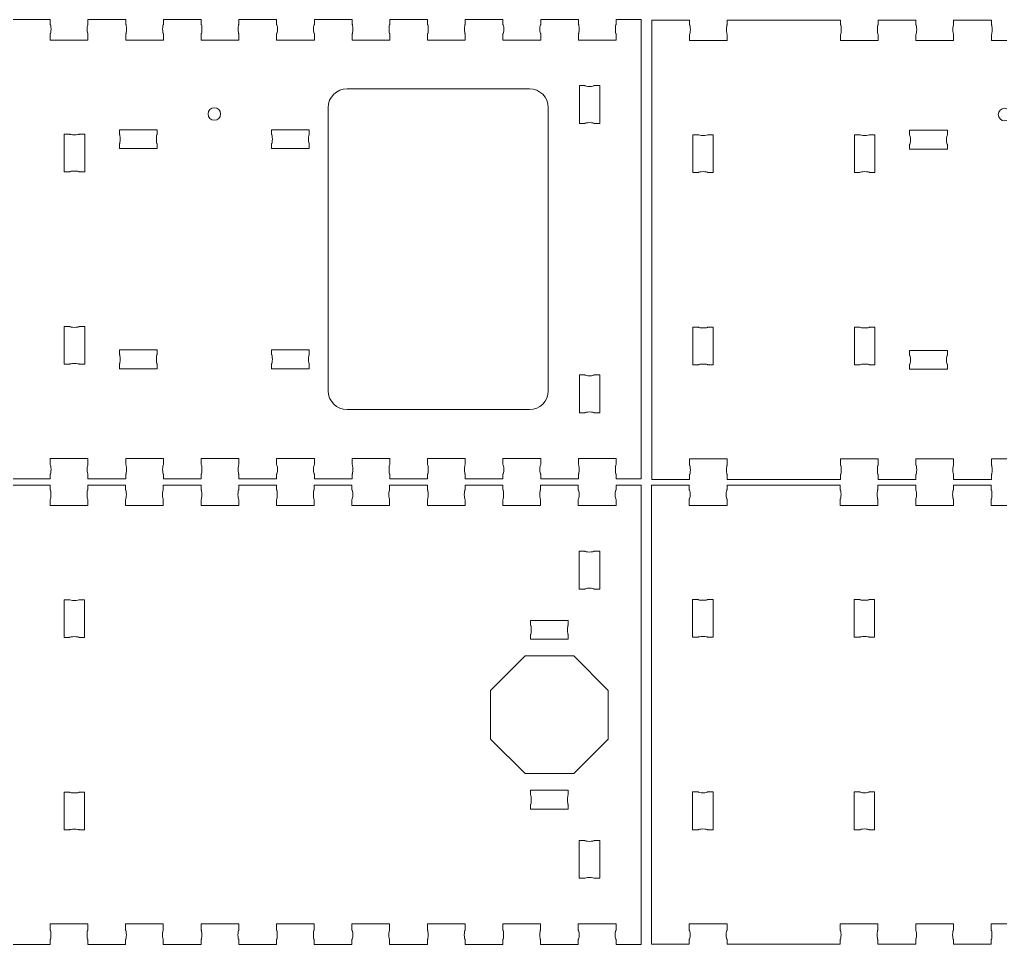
# Model space of a CAD drawing. Header units: inches. Extents: x 0.1 to 24.2, y 0.1 to 12.
# Drawn here: x 6.04 to 12.18, y 6.12 to 11.91 of the extents above; entities that cross this region are included whole.
import ezdxf

# ---------------------------------------------------------------- set-up
doc = ezdxf.new("R2010")
doc.units = ezdxf.units.IN
doc.header["$MEASUREMENT"] = 0
doc.layers.add('Hidden', color=7, linetype='Continuous', lineweight=0)
doc.layers.add('Visible', color=7, linetype='Continuous', lineweight=0)

msp = doc.modelspace()

# ---------------------------------------------------------------- linework, layer by layer
at = {"layer": 'Hidden', "color": 5, "lineweight": 0, "true_color": 0x0000ff}
for centre in [(7.2568, 11.3162), (12.2076, 11.3126)]:
    msp.add_circle(centre, 0.0394, dxfattribs=at)
at = {"layer": 'Visible', "color": 1, "lineweight": 0, "true_color": 0xff0000}
for p, q in [((5.5195, 11.9071), (6.2286, 11.9071)), ((6.2286, 11.8775), (6.2286, 11.9071)), ((6.465, 11.8775), (6.465, 11.9071)), ((6.465, 11.9071), (6.7013, 11.9071)), ((6.7013, 11.8775), (6.7013, 11.9071)), ((6.9377, 11.8775), (6.9377, 11.9071)), ((6.9377, 11.9071), (7.174, 11.9071)), ((7.174, 11.8775), (7.174, 11.9071)), ((7.4104, 11.8775), (7.4104, 11.9071)), ((7.4104, 11.9071), (7.6467, 11.9071)), ((7.6467, 11.8775), (7.6467, 11.9071)), ((7.8831, 11.8775), (7.8831, 11.9071)), ((7.8831, 11.9071), (8.1195, 11.9071)), ((8.1195, 11.8775), (8.1195, 11.9071)), ((8.3558, 11.8775), (8.3558, 11.9071)), ((8.3558, 11.9071), (8.5922, 11.9071)), ((8.5922, 11.8775), (8.5922, 11.9071)), ((8.8285, 11.8775), (8.8285, 11.9071)), ((8.8285, 11.9071), (9.0649, 11.9071)), ((9.0649, 11.8775), (9.0649, 11.9071)), ((9.3012, 11.8775), (9.3012, 11.9071)), ((9.3012, 11.9071), (9.5376, 11.9071)), ((9.5376, 11.8775), (9.5376, 11.9071)), ((9.774, 11.8775), (9.774, 11.9071)), ((9.774, 11.9071), (9.9315, 11.9071)), ((9.9315, 9.0314), (9.9315, 11.9071)), ((9.9976, 11.9035), (9.9976, 9.0278)), ((9.9976, 11.9035), (10.234, 11.9035)), ((10.234, 11.8739), (10.234, 11.9035)), ((10.4703, 11.8739), (10.4703, 11.9035)), ((10.4703, 11.9035), (11.1794, 11.9035)), ((11.1794, 11.8739), (11.1794, 11.9035)), ((11.4158, 11.8739), (11.4158, 11.9035)), ((11.4158, 11.9035), (11.6521, 11.9035)), ((11.6521, 11.8739), (11.6521, 11.9035)), ((11.8885, 11.8739), (11.8885, 11.9035)), ((11.8885, 11.9035), (12.1248, 11.9035)), ((12.1248, 11.8739), (12.1248, 11.9035)), ((6.2286, 11.7791), (6.2286, 11.8184)), ((6.465, 11.7791), (6.465, 11.8184)), ((6.7013, 11.7791), (6.7013, 11.8184)), ((6.9377, 11.7791), (6.9377, 11.8184)), ((7.174, 11.7791), (7.174, 11.8184)), ((7.4104, 11.7791), (7.4104, 11.8184)), ((7.6467, 11.7791), (7.6467, 11.8184)), ((7.8831, 11.7791), (7.8831, 11.8184)), ((8.1195, 11.7791), (8.1195, 11.8184)), ((8.3558, 11.7791), (8.3558, 11.8184)), ((8.5922, 11.7791), (8.5922, 11.8184)), ((8.8285, 11.7791), (8.8285, 11.8184)), ((9.0649, 11.7791), (9.0649, 11.8184)), ((9.3012, 11.7791), (9.3012, 11.8184)), ((9.5376, 11.7791), (9.5376, 11.8184)), ((9.774, 11.7791), (9.774, 11.8184)), ((10.234, 11.7755), (10.234, 11.8148)), ((10.4703, 11.7755), (10.4703, 11.8148)), ((11.1794, 11.7755), (11.1794, 11.8148)), ((11.4158, 11.7755), (11.4158, 11.8148)), ((11.6521, 11.7755), (11.6521, 11.8148)), ((11.8885, 11.7755), (11.8885, 11.8148)), ((12.1248, 11.7755), (12.1248, 11.8148)), ((6.465, 11.7791), (6.2286, 11.7791)), ((6.9377, 11.7791), (6.7013, 11.7791)), ((7.4104, 11.7791), (7.174, 11.7791)), ((7.8831, 11.7791), (7.6467, 11.7791)), ((8.3558, 11.7791), (8.1195, 11.7791)), ((8.8285, 11.7791), (8.5922, 11.7791)), ((9.3012, 11.7791), (9.0649, 11.7791)), ((9.774, 11.7791), (9.5376, 11.7791)), ((10.4703, 11.7755), (10.234, 11.7755)), ((11.4158, 11.7755), (11.1794, 11.7755)), ((11.8885, 11.7755), (11.6521, 11.7755)), ((12.3612, 11.7755), (12.1248, 11.7755)), ((9.5435, 11.2571), (9.5435, 11.4935)), ((9.5435, 11.4935), (9.578, 11.4935)), ((9.6371, 11.4935), (9.6715, 11.4935)), ((9.6715, 11.2571), (9.6715, 11.4935)), ((8.0879, 11.4738), (9.2303, 11.4738)), ((7.9698, 11.3556), (7.9698, 9.5829)), ((9.3485, 11.3556), (9.3485, 9.5829)), ((9.5435, 11.2571), (9.578, 11.2571)), ((9.6371, 11.2571), (9.6715, 11.2571)), ((6.3163, 11.1901), (6.3163, 10.9538)), ((6.3507, 11.1901), (6.3163, 11.1901)), ((6.4443, 11.1901), (6.4098, 11.1901)), ((6.4443, 11.1901), (6.4443, 10.9538)), ((6.6619, 11.2177), (6.8983, 11.2177)), ((6.6619, 11.2177), (6.6619, 11.1882)), ((6.8983, 11.2177), (6.8983, 11.1882)), ((7.8516, 11.2177), (7.6152, 11.2177)), ((7.6152, 11.2177), (7.6152, 11.1882)), ((7.8516, 11.2177), (7.8516, 11.1882)), ((10.2547, 11.1865), (10.2547, 10.9502)), ((10.2547, 11.1865), (10.2891, 11.1865)), ((10.3482, 11.1865), (10.3827, 11.1865)), ((10.3827, 11.1865), (10.3827, 10.9502)), ((11.2671, 11.1865), (11.2671, 10.9502)), ((11.3015, 11.1865), (11.2671, 11.1865)), ((11.3951, 11.1865), (11.3606, 11.1865)), ((11.3951, 11.1865), (11.3951, 10.9502)), ((11.6127, 11.2141), (11.8491, 11.2141)), ((11.6127, 11.2141), (11.6127, 11.1846)), ((11.8491, 11.2141), (11.8491, 11.1846)), ((6.6619, 11.1291), (6.6619, 11.0995)), ((6.8983, 11.1291), (6.8983, 11.0995)), ((7.6152, 11.1291), (7.6152, 11.0995)), ((7.8516, 11.1291), (7.8516, 11.0995)), ((11.6127, 11.1255), (11.6127, 11.0959)), ((11.8491, 11.1255), (11.8491, 11.0959)), ((6.6619, 11.0995), (6.8983, 11.0995)), ((7.8516, 11.0995), (7.6152, 11.0995)), ((11.6127, 11.0959), (11.8491, 11.0959)), ((6.3507, 10.9538), (6.3163, 10.9538)), ((6.4443, 10.9538), (6.4098, 10.9538)), ((10.2547, 10.9502), (10.2891, 10.9502)), ((10.3482, 10.9502), (10.3827, 10.9502)), ((11.3015, 10.9502), (11.2671, 10.9502)), ((11.3951, 10.9502), (11.3606, 10.9502)), ((6.3163, 9.7484), (6.3163, 9.9847)), ((6.3507, 9.9847), (6.3163, 9.9847)), ((6.4443, 9.9847), (6.4098, 9.9847)), ((6.4443, 9.7484), (6.4443, 9.9847)), ((10.2547, 9.9811), (10.2891, 9.9811)), ((10.2547, 9.7448), (10.2547, 9.9811)), ((10.3482, 9.9811), (10.3827, 9.9811)), ((10.3827, 9.7448), (10.3827, 9.9811)), ((11.2671, 9.7448), (11.2671, 9.9811)), ((11.3015, 9.9811), (11.2671, 9.9811)), ((11.3951, 9.9811), (11.3606, 9.9811)), ((11.3951, 9.7448), (11.3951, 9.9811)), ((6.6619, 9.839), (6.8983, 9.839)), ((6.6619, 9.8094), (6.6619, 9.839)), ((6.8983, 9.8094), (6.8983, 9.839)), ((7.8516, 9.839), (7.6152, 9.839)), ((7.6152, 9.8094), (7.6152, 9.839)), ((7.8516, 9.8094), (7.8516, 9.839)), ((11.6127, 9.8354), (11.8491, 9.8354)), ((11.6127, 9.8058), (11.6127, 9.8354)), ((11.8491, 9.8058), (11.8491, 9.8354)), ((6.3507, 9.7484), (6.3163, 9.7484)), ((6.4443, 9.7484), (6.4098, 9.7484)), ((6.6619, 9.7208), (6.6619, 9.7503)), ((6.6619, 9.7208), (6.8983, 9.7208)), ((6.8983, 9.7208), (6.8983, 9.7503)), ((7.6152, 9.7208), (7.6152, 9.7503)), ((7.8516, 9.7208), (7.6152, 9.7208)), ((7.8516, 9.7208), (7.8516, 9.7503)), ((10.2547, 9.7448), (10.2891, 9.7448)), ((10.3482, 9.7448), (10.3827, 9.7448)), ((11.3015, 9.7448), (11.2671, 9.7448)), ((11.3951, 9.7448), (11.3606, 9.7448)), ((11.6127, 9.7172), (11.6127, 9.7467)), ((11.6127, 9.7172), (11.8491, 9.7172)), ((11.8491, 9.7172), (11.8491, 9.7467)), ((9.5435, 9.6814), (9.5435, 9.445)), ((9.5435, 9.6814), (9.578, 9.6814)), ((9.6371, 9.6814), (9.6715, 9.6814)), ((9.6715, 9.6814), (9.6715, 9.445)), ((8.0879, 9.4647), (9.2303, 9.4647)), ((9.5435, 9.445), (9.578, 9.445)), ((9.6371, 9.445), (9.6715, 9.445)), ((6.465, 9.1594), (6.2286, 9.1594)), ((6.2286, 9.1594), (6.2286, 9.12)), ((6.465, 9.1594), (6.465, 9.12)), ((6.9377, 9.1594), (6.7013, 9.1594)), ((6.7013, 9.1594), (6.7013, 9.12)), ((6.9377, 9.1594), (6.9377, 9.12)), ((7.4104, 9.1594), (7.174, 9.1594)), ((7.174, 9.1594), (7.174, 9.12)), ((7.4104, 9.1594), (7.4104, 9.12)), ((7.8831, 9.1594), (7.6467, 9.1594)), ((7.6467, 9.1594), (7.6467, 9.12)), ((7.8831, 9.1594), (7.8831, 9.12)), ((8.3558, 9.1594), (8.1195, 9.1594)), ((8.1195, 9.1594), (8.1195, 9.12)), ((8.3558, 9.1594), (8.3558, 9.12)), ((8.8285, 9.1594), (8.5922, 9.1594)), ((8.5922, 9.1594), (8.5922, 9.12)), ((8.8285, 9.1594), (8.8285, 9.12)), ((9.3012, 9.1594), (9.0649, 9.1594)), ((9.0649, 9.1594), (9.0649, 9.12)), ((9.3012, 9.1594), (9.3012, 9.12)), ((9.774, 9.1594), (9.5376, 9.1594)), ((9.5376, 9.1594), (9.5376, 9.12)), ((9.774, 9.1594), (9.774, 9.12)), ((10.4703, 9.1558), (10.234, 9.1558)), ((10.234, 9.1558), (10.234, 9.1164)), ((10.4703, 9.1558), (10.4703, 9.1164)), ((11.4158, 9.1558), (11.1794, 9.1558)), ((11.1794, 9.1558), (11.1794, 9.1164)), ((11.4158, 9.1558), (11.4158, 9.1164)), ((11.8885, 9.1558), (11.6521, 9.1558)), ((11.6521, 9.1558), (11.6521, 9.1164)), ((11.8885, 9.1558), (11.8885, 9.1164)), ((12.3612, 9.1558), (12.1248, 9.1558)), ((12.1248, 9.1558), (12.1248, 9.1164)), ((6.2286, 9.0609), (6.2286, 9.0314)), ((6.465, 9.0609), (6.465, 9.0314)), ((6.7013, 9.0609), (6.7013, 9.0314)), ((6.9377, 9.0609), (6.9377, 9.0314)), ((7.174, 9.0609), (7.174, 9.0314)), ((7.4104, 9.0609), (7.4104, 9.0314)), ((7.6467, 9.0609), (7.6467, 9.0314)), ((7.8831, 9.0609), (7.8831, 9.0314)), ((8.1195, 9.0609), (8.1195, 9.0314)), ((8.3558, 9.0609), (8.3558, 9.0314)), ((8.5922, 9.0609), (8.5922, 9.0314)), ((8.8285, 9.0609), (8.8285, 9.0314)), ((9.0649, 9.0609), (9.0649, 9.0314)), ((9.3012, 9.0609), (9.3012, 9.0314)), ((9.5376, 9.0609), (9.5376, 9.0314)), ((9.774, 9.0609), (9.774, 9.0314)), ((10.234, 9.0573), (10.234, 9.0278)), ((10.4703, 9.0573), (10.4703, 9.0278)), ((11.1794, 9.0573), (11.1794, 9.0278)), ((11.4158, 9.0573), (11.4158, 9.0278)), ((11.6521, 9.0573), (11.6521, 9.0278)), ((11.8885, 9.0573), (11.8885, 9.0278)), ((12.1248, 9.0573), (12.1248, 9.0278)), ((5.5187, 8.9911), (6.2278, 8.9911)), ((5.5195, 9.0314), (6.2286, 9.0314)), ((6.2278, 8.9616), (6.2278, 8.9911)), ((6.4642, 8.9616), (6.4642, 8.9911)), ((6.4642, 8.9911), (6.7005, 8.9911)), ((6.465, 9.0314), (6.7013, 9.0314)), ((6.7005, 8.9616), (6.7005, 8.9911)), ((6.9369, 8.9616), (6.9369, 8.9911)), ((6.9369, 8.9911), (7.1732, 8.9911)), ((6.9377, 9.0314), (7.174, 9.0314)), ((7.1732, 8.9616), (7.1732, 8.9911)), ((7.4096, 8.9616), (7.4096, 8.9911)), ((7.4096, 8.9911), (7.646, 8.9911)), ((7.4104, 9.0314), (7.6467, 9.0314)), ((7.646, 8.9616), (7.646, 8.9911)), ((7.8823, 8.9616), (7.8823, 8.9911)), ((7.8823, 8.9911), (8.1187, 8.9911)), ((7.8831, 9.0314), (8.1195, 9.0314)), ((8.1187, 8.9616), (8.1187, 8.9911)), ((8.355, 8.9616), (8.355, 8.9911)), ((8.355, 8.9911), (8.5914, 8.9911)), ((8.3558, 9.0314), (8.5922, 9.0314)), ((8.5914, 8.9616), (8.5914, 8.9911)), ((8.8277, 8.9616), (8.8277, 8.9911)), ((8.8277, 8.9911), (9.0641, 8.9911)), ((8.8285, 9.0314), (9.0649, 9.0314)), ((9.0641, 8.9616), (9.0641, 8.9911)), ((9.3005, 8.9616), (9.3005, 8.9911)), ((9.3005, 8.9911), (9.5368, 8.9911)), ((9.3012, 9.0314), (9.5376, 9.0314)), ((9.5368, 8.9616), (9.5368, 8.9911)), ((9.7732, 8.9616), (9.7732, 8.9911)), ((9.7732, 8.9911), (9.9307, 8.9911)), ((9.774, 9.0314), (9.9315, 9.0314)), ((9.9307, 6.1154), (9.9307, 8.9911)), ((9.996, 8.9922), (9.996, 6.1165)), ((9.996, 8.9922), (10.2324, 8.9922)), ((9.9976, 9.0278), (10.234, 9.0278)), ((10.2324, 8.9627), (10.2324, 8.9922)), ((10.4687, 8.9627), (10.4687, 8.9922)), ((10.4687, 8.9922), (11.1778, 8.9922)), ((10.4703, 9.0278), (11.1794, 9.0278)), ((11.1778, 8.9627), (11.1778, 8.9922)), ((11.4142, 8.9627), (11.4142, 8.9922)), ((11.4142, 8.9922), (11.6505, 8.9922)), ((11.4158, 9.0278), (11.6521, 9.0278)), ((11.6505, 8.9627), (11.6505, 8.9922)), ((11.8869, 8.9627), (11.8869, 8.9922)), ((11.8869, 8.9922), (12.1232, 8.9922)), ((11.8885, 9.0278), (12.1248, 9.0278)), ((12.1232, 8.9627), (12.1232, 8.9922)), ((6.2278, 8.8631), (6.2278, 8.9025)), ((6.4642, 8.8631), (6.2278, 8.8631)), ((6.4642, 8.8631), (6.4642, 8.9025)), ((6.7005, 8.8631), (6.7005, 8.9025)), ((6.9369, 8.8631), (6.7005, 8.8631)), ((6.9369, 8.8631), (6.9369, 8.9025)), ((7.1732, 8.8631), (7.1732, 8.9025)), ((7.4096, 8.8631), (7.1732, 8.8631)), ((7.4096, 8.8631), (7.4096, 8.9025)), ((7.646, 8.8631), (7.646, 8.9025)), ((7.8823, 8.8631), (7.646, 8.8631)), ((7.8823, 8.8631), (7.8823, 8.9025)), ((8.1187, 8.8631), (8.1187, 8.9025)), ((8.355, 8.8631), (8.1187, 8.8631)), ((8.355, 8.8631), (8.355, 8.9025)), ((8.5914, 8.8631), (8.5914, 8.9025)), ((8.8277, 8.8631), (8.5914, 8.8631)), ((8.8277, 8.8631), (8.8277, 8.9025)), ((9.0641, 8.8631), (9.0641, 8.9025)), ((9.3005, 8.8631), (9.0641, 8.8631)), ((9.3005, 8.8631), (9.3005, 8.9025)), ((9.5368, 8.8631), (9.5368, 8.9025)), ((9.7732, 8.8631), (9.5368, 8.8631)), ((9.7732, 8.8631), (9.7732, 8.9025)), ((10.2324, 8.8642), (10.2324, 8.9036)), ((10.4687, 8.8642), (10.2324, 8.8642)), ((10.4687, 8.8642), (10.4687, 8.9036)), ((11.1778, 8.8642), (11.1778, 8.9036)), ((11.4142, 8.8642), (11.1778, 8.8642)), ((11.4142, 8.8642), (11.4142, 8.9036)), ((11.6505, 8.8642), (11.6505, 8.9036)), ((11.8869, 8.8642), (11.6505, 8.8642)), ((11.8869, 8.8642), (11.8869, 8.9036)), ((12.1232, 8.8642), (12.1232, 8.9036)), ((12.3596, 8.8642), (12.1232, 8.8642)), ((9.5427, 8.3411), (9.5427, 8.5775)), ((9.5427, 8.5775), (9.5772, 8.5775)), ((9.6363, 8.5775), (9.6708, 8.5775)), ((9.6708, 8.3411), (9.6708, 8.5775)), ((9.5427, 8.3411), (9.5772, 8.3411)), ((9.6363, 8.3411), (9.6708, 8.3411)), ((6.3155, 8.2742), (6.3155, 8.0378)), ((6.3499, 8.2742), (6.3155, 8.2742)), ((6.4435, 8.2742), (6.409, 8.2742)), ((6.4435, 8.2742), (6.4435, 8.0378)), ((10.2531, 8.2753), (10.2531, 8.0389)), ((10.2531, 8.2753), (10.2875, 8.2753)), ((10.3466, 8.2753), (10.3811, 8.2753)), ((10.3811, 8.2753), (10.3811, 8.0389)), ((11.2655, 8.2753), (11.2655, 8.0389)), ((11.2999, 8.2753), (11.2655, 8.2753)), ((11.3935, 8.2753), (11.359, 8.2753)), ((11.3935, 8.2753), (11.3935, 8.0389)), ((9.2374, 8.1442), (9.4738, 8.1442)), ((9.2374, 8.1146), (9.2374, 8.1442)), ((9.4738, 8.1146), (9.4738, 8.1442)), ((9.2374, 8.026), (9.2374, 8.0555)), ((9.4738, 8.026), (9.4738, 8.0555)), ((6.3499, 8.0378), (6.3155, 8.0378)), ((6.4435, 8.0378), (6.409, 8.0378)), ((9.2374, 8.026), (9.4738, 8.026)), ((10.2531, 8.0389), (10.2875, 8.0389)), ((10.3466, 8.0389), (10.3811, 8.0389)), ((11.2999, 8.0389), (11.2655, 8.0389)), ((11.3935, 8.0389), (11.359, 8.0389)), ((9.203, 7.9218), (8.9871, 7.7059)), ((9.5083, 7.9218), (9.203, 7.9218)), ((9.7241, 7.7059), (9.5083, 7.9218)), ((8.9871, 7.7059), (8.9871, 7.4006)), ((9.7241, 7.4006), (9.7241, 7.7059)), ((8.9871, 7.4006), (9.203, 7.1848)), ((9.5083, 7.1848), (9.7241, 7.4006)), ((9.203, 7.1848), (9.5083, 7.1848)), ((6.3155, 6.8324), (6.3155, 7.0688)), ((6.3499, 7.0688), (6.3155, 7.0688)), ((6.4435, 7.0688), (6.409, 7.0688)), ((6.4435, 6.8324), (6.4435, 7.0688)), ((9.2374, 7.0806), (9.4738, 7.0806)), ((9.2374, 7.0806), (9.2374, 7.051)), ((9.4738, 7.0806), (9.4738, 7.051)), ((10.2531, 7.0698), (10.2875, 7.0698)), ((10.2531, 6.8335), (10.2531, 7.0698)), ((10.3466, 7.0698), (10.3811, 7.0698)), ((10.3811, 6.8335), (10.3811, 7.0698)), ((11.2655, 6.8335), (11.2655, 7.0698)), ((11.2999, 7.0698), (11.2655, 7.0698)), ((11.3935, 7.0698), (11.359, 7.0698)), ((11.3935, 6.8335), (11.3935, 7.0698)), ((9.2374, 6.9919), (9.2374, 6.9624)), ((9.2374, 6.9624), (9.4738, 6.9624)), ((9.4738, 6.9919), (9.4738, 6.9624)), ((6.3499, 6.8324), (6.3155, 6.8324)), ((6.4435, 6.8324), (6.409, 6.8324)), ((10.2531, 6.8335), (10.2875, 6.8335)), ((10.3466, 6.8335), (10.3811, 6.8335)), ((11.2999, 6.8335), (11.2655, 6.8335)), ((11.3935, 6.8335), (11.359, 6.8335)), ((9.5427, 6.7654), (9.5427, 6.5291)), ((9.5427, 6.7654), (9.5772, 6.7654)), ((9.6363, 6.7654), (9.6708, 6.7654)), ((9.6708, 6.7654), (9.6708, 6.5291)), ((9.5427, 6.5291), (9.5772, 6.5291)), ((9.6363, 6.5291), (9.6708, 6.5291)), ((6.4642, 6.2435), (6.2278, 6.2435)), ((6.2278, 6.2435), (6.2278, 6.2041)), ((6.4642, 6.2435), (6.4642, 6.2041)), ((6.9369, 6.2435), (6.7005, 6.2435)), ((6.7005, 6.2435), (6.7005, 6.2041)), ((6.9369, 6.2435), (6.9369, 6.2041)), ((7.4096, 6.2435), (7.1732, 6.2435)), ((7.1732, 6.2435), (7.1732, 6.2041)), ((7.4096, 6.2435), (7.4096, 6.2041)), ((7.8823, 6.2435), (7.646, 6.2435)), ((7.646, 6.2435), (7.646, 6.2041)), ((7.8823, 6.2435), (7.8823, 6.2041)), ((8.355, 6.2435), (8.1187, 6.2435)), ((8.1187, 6.2435), (8.1187, 6.2041)), ((8.355, 6.2435), (8.355, 6.2041)), ((8.8277, 6.2435), (8.5914, 6.2435)), ((8.5914, 6.2435), (8.5914, 6.2041)), ((8.8277, 6.2435), (8.8277, 6.2041)), ((9.3005, 6.2435), (9.0641, 6.2435)), ((9.0641, 6.2435), (9.0641, 6.2041)), ((9.3005, 6.2435), (9.3005, 6.2041)), ((9.7732, 6.2435), (9.5368, 6.2435)), ((9.5368, 6.2435), (9.5368, 6.2041)), ((9.7732, 6.2435), (9.7732, 6.2041)), ((10.4687, 6.2446), (10.2324, 6.2446)), ((10.2324, 6.2446), (10.2324, 6.2052)), ((10.4687, 6.2446), (10.4687, 6.2052)), ((11.4142, 6.2446), (11.1778, 6.2446)), ((11.1778, 6.2446), (11.1778, 6.2052)), ((11.4142, 6.2446), (11.4142, 6.2052)), ((11.8869, 6.2446), (11.6505, 6.2446)), ((11.6505, 6.2446), (11.6505, 6.2052)), ((11.8869, 6.2446), (11.8869, 6.2052)), ((12.3596, 6.2446), (12.1232, 6.2446)), ((12.1232, 6.2446), (12.1232, 6.2052)), ((6.2278, 6.145), (6.2278, 6.1154)), ((6.4642, 6.145), (6.4642, 6.1154)), ((6.7005, 6.145), (6.7005, 6.1154)), ((6.9369, 6.145), (6.9369, 6.1154)), ((7.1732, 6.145), (7.1732, 6.1154)), ((7.4096, 6.145), (7.4096, 6.1154)), ((7.646, 6.145), (7.646, 6.1154)), ((7.8823, 6.145), (7.8823, 6.1154)), ((8.1187, 6.145), (8.1187, 6.1154)), ((8.355, 6.145), (8.355, 6.1154)), ((8.5914, 6.145), (8.5914, 6.1154)), ((8.8277, 6.145), (8.8277, 6.1154)), ((9.0641, 6.145), (9.0641, 6.1154)), ((9.3005, 6.145), (9.3005, 6.1154)), ((9.5368, 6.145), (9.5368, 6.1154)), ((9.7732, 6.145), (9.7732, 6.1154)), ((10.2324, 6.1461), (10.2324, 6.1165)), ((10.4687, 6.1461), (10.4687, 6.1165)), ((11.1778, 6.1461), (11.1778, 6.1165)), ((11.4142, 6.1461), (11.4142, 6.1165)), ((11.6505, 6.1461), (11.6505, 6.1165)), ((11.8869, 6.1461), (11.8869, 6.1165)), ((12.1232, 6.1461), (12.1232, 6.1165)), ((5.5187, 6.1154), (6.2278, 6.1154)), ((6.4642, 6.1154), (6.7005, 6.1154)), ((6.9369, 6.1154), (7.1732, 6.1154)), ((7.4096, 6.1154), (7.646, 6.1154)), ((7.8823, 6.1154), (8.1187, 6.1154)), ((8.355, 6.1154), (8.5914, 6.1154)), ((8.8277, 6.1154), (9.0641, 6.1154)), ((9.3005, 6.1154), (9.5368, 6.1154)), ((9.7732, 6.1154), (9.9307, 6.1154)), ((9.996, 6.1165), (10.2324, 6.1165)), ((10.4687, 6.1165), (11.1778, 6.1165)), ((11.4142, 6.1165), (11.6505, 6.1165)), ((11.8869, 6.1165), (12.1232, 6.1165))]:
    msp.add_line(p, q, dxfattribs=at)
for points in [[(6.2286, 11.8775), (6.2313, 11.8775), (6.2335, 11.8643), (6.2335, 11.848), (6.2335, 11.8317), (6.2313, 11.8184), (6.2286, 11.8184)], [(6.465, 11.8184), (6.4622, 11.8184), (6.46, 11.8317), (6.46, 11.848), (6.46, 11.8643), (6.4622, 11.8775), (6.465, 11.8775)], [(6.7013, 11.8775), (6.704, 11.8775), (6.7062, 11.8643), (6.7062, 11.848), (6.7062, 11.8317), (6.704, 11.8184), (6.7013, 11.8184)], [(6.9377, 11.8184), (6.935, 11.8184), (6.9327, 11.8317), (6.9327, 11.848), (6.9327, 11.8643), (6.935, 11.8775), (6.9377, 11.8775)], [(7.174, 11.8775), (7.1767, 11.8775), (7.179, 11.8643), (7.179, 11.848), (7.179, 11.8317), (7.1767, 11.8184), (7.174, 11.8184)], [(7.4104, 11.8184), (7.4077, 11.8184), (7.4055, 11.8317), (7.4055, 11.848), (7.4055, 11.8643), (7.4077, 11.8775), (7.4104, 11.8775)], [(7.6467, 11.8775), (7.6495, 11.8775), (7.6517, 11.8643), (7.6517, 11.848), (7.6517, 11.8317), (7.6495, 11.8184), (7.6467, 11.8184)], [(7.8831, 11.8184), (7.8804, 11.8184), (7.8782, 11.8317), (7.8782, 11.848), (7.8782, 11.8643), (7.8804, 11.8775), (7.8831, 11.8775)], [(8.1195, 11.8775), (8.1222, 11.8775), (8.1244, 11.8643), (8.1244, 11.848), (8.1244, 11.8317), (8.1222, 11.8184), (8.1195, 11.8184)], [(8.3558, 11.8184), (8.3531, 11.8184), (8.3509, 11.8317), (8.3509, 11.848), (8.3509, 11.8643), (8.3531, 11.8775), (8.3558, 11.8775)], [(8.5922, 11.8775), (8.5949, 11.8775), (8.5971, 11.8643), (8.5971, 11.848), (8.5971, 11.8317), (8.5949, 11.8184), (8.5922, 11.8184)], [(8.8285, 11.8184), (8.8258, 11.8184), (8.8236, 11.8317), (8.8236, 11.848), (8.8236, 11.8643), (8.8258, 11.8775), (8.8285, 11.8775)], [(9.0649, 11.8775), (9.0676, 11.8775), (9.0698, 11.8643), (9.0698, 11.848), (9.0698, 11.8317), (9.0676, 11.8184), (9.0649, 11.8184)], [(9.3012, 11.8184), (9.2985, 11.8184), (9.2963, 11.8317), (9.2963, 11.848), (9.2963, 11.8643), (9.2985, 11.8775), (9.3012, 11.8775)], [(9.5376, 11.8775), (9.5403, 11.8775), (9.5425, 11.8643), (9.5425, 11.848), (9.5425, 11.8317), (9.5403, 11.8184), (9.5376, 11.8184)], [(9.774, 11.8184), (9.7712, 11.8184), (9.769, 11.8317), (9.769, 11.848), (9.769, 11.8643), (9.7712, 11.8775), (9.774, 11.8775)], [(10.234, 11.8739), (10.2367, 11.8739), (10.2389, 11.8607), (10.2389, 11.8444), (10.2389, 11.8281), (10.2367, 11.8148), (10.234, 11.8148)], [(10.4703, 11.8148), (10.4676, 11.8148), (10.4654, 11.8281), (10.4654, 11.8444), (10.4654, 11.8607), (10.4676, 11.8739), (10.4703, 11.8739)], [(11.1794, 11.8739), (11.1821, 11.8739), (11.1843, 11.8607), (11.1843, 11.8444), (11.1843, 11.8281), (11.1821, 11.8148), (11.1794, 11.8148)], [(11.4158, 11.8148), (11.4131, 11.8148), (11.4109, 11.8281), (11.4109, 11.8444), (11.4109, 11.8607), (11.4131, 11.8739), (11.4158, 11.8739)], [(11.6521, 11.8739), (11.6549, 11.8739), (11.6571, 11.8607), (11.6571, 11.8444), (11.6571, 11.8281), (11.6549, 11.8148), (11.6521, 11.8148)], [(11.8885, 11.8148), (11.8858, 11.8148), (11.8836, 11.8281), (11.8836, 11.8444), (11.8836, 11.8607), (11.8858, 11.8739), (11.8885, 11.8739)], [(12.1248, 11.8739), (12.1276, 11.8739), (12.1298, 11.8607), (12.1298, 11.8444), (12.1298, 11.8281), (12.1276, 11.8148), (12.1248, 11.8148)], [(9.578, 11.4935), (9.578, 11.4907), (9.5912, 11.4885), (9.6075, 11.4885), (9.6238, 11.4885), (9.6371, 11.4907), (9.6371, 11.4935)], [(9.6371, 11.2571), (9.6371, 11.2598), (9.6238, 11.262), (9.6075, 11.262), (9.5912, 11.262), (9.578, 11.2598), (9.578, 11.2571)], [(6.3507, 11.1901), (6.3507, 11.1874), (6.3639, 11.1852), (6.3803, 11.1852), (6.3966, 11.1852), (6.4098, 11.1874), (6.4098, 11.1901)], [(6.6619, 11.1291), (6.6646, 11.1291), (6.6668, 11.1423), (6.6668, 11.1586), (6.6668, 11.1749), (6.6646, 11.1882), (6.6619, 11.1882)], [(6.8983, 11.1882), (6.8956, 11.1882), (6.8934, 11.1749), (6.8934, 11.1586), (6.8934, 11.1423), (6.8956, 11.1291), (6.8983, 11.1291)], [(7.6152, 11.1291), (7.6179, 11.1291), (7.6202, 11.1423), (7.6202, 11.1586), (7.6202, 11.1749), (7.6179, 11.1882), (7.6152, 11.1882)], [(7.8516, 11.1882), (7.8489, 11.1882), (7.8467, 11.1749), (7.8467, 11.1586), (7.8467, 11.1423), (7.8489, 11.1291), (7.8516, 11.1291)], [(10.2891, 11.1865), (10.2891, 11.1838), (10.3024, 11.1816), (10.3187, 11.1816), (10.335, 11.1816), (10.3482, 11.1838), (10.3482, 11.1865)], [(11.3015, 11.1865), (11.3015, 11.1838), (11.3148, 11.1816), (11.3311, 11.1816), (11.3474, 11.1816), (11.3606, 11.1838), (11.3606, 11.1865)], [(11.6127, 11.1255), (11.6155, 11.1255), (11.6177, 11.1387), (11.6177, 11.155), (11.6177, 11.1713), (11.6155, 11.1846), (11.6127, 11.1846)], [(11.8491, 11.1846), (11.8464, 11.1846), (11.8442, 11.1713), (11.8442, 11.155), (11.8442, 11.1387), (11.8464, 11.1255), (11.8491, 11.1255)], [(6.4098, 10.9538), (6.4098, 10.9565), (6.3966, 10.9587), (6.3803, 10.9587), (6.3639, 10.9587), (6.3507, 10.9565), (6.3507, 10.9538)], [(10.3482, 10.9502), (10.3482, 10.9529), (10.335, 10.9551), (10.3187, 10.9551), (10.3024, 10.9551), (10.2891, 10.9529), (10.2891, 10.9502)], [(11.3606, 10.9502), (11.3606, 10.9529), (11.3474, 10.9551), (11.3311, 10.9551), (11.3148, 10.9551), (11.3015, 10.9529), (11.3015, 10.9502)], [(6.3507, 9.9847), (6.3507, 9.982), (6.3639, 9.9798), (6.3803, 9.9798), (6.3966, 9.9798), (6.4098, 9.982), (6.4098, 9.9847)], [(10.2891, 9.9811), (10.2891, 9.9784), (10.3024, 9.9762), (10.3187, 9.9762), (10.335, 9.9762), (10.3482, 9.9784), (10.3482, 9.9811)], [(11.3015, 9.9811), (11.3015, 9.9784), (11.3148, 9.9762), (11.3311, 9.9762), (11.3474, 9.9762), (11.3606, 9.9784), (11.3606, 9.9811)], [(6.6619, 9.7503), (6.6646, 9.7503), (6.6668, 9.7636), (6.6668, 9.7799), (6.6668, 9.7962), (6.6646, 9.8094), (6.6619, 9.8094)], [(6.8983, 9.8094), (6.8956, 9.8094), (6.8934, 9.7962), (6.8934, 9.7799), (6.8934, 9.7636), (6.8956, 9.7503), (6.8983, 9.7503)], [(7.6152, 9.7503), (7.6179, 9.7503), (7.6202, 9.7636), (7.6202, 9.7799), (7.6202, 9.7962), (7.6179, 9.8094), (7.6152, 9.8094)], [(7.8516, 9.8094), (7.8489, 9.8094), (7.8467, 9.7962), (7.8467, 9.7799), (7.8467, 9.7636), (7.8489, 9.7503), (7.8516, 9.7503)], [(11.6127, 9.7467), (11.6155, 9.7467), (11.6177, 9.7599), (11.6177, 9.7763), (11.6177, 9.7926), (11.6155, 9.8058), (11.6127, 9.8058)], [(11.8491, 9.8058), (11.8464, 9.8058), (11.8442, 9.7926), (11.8442, 9.7763), (11.8442, 9.7599), (11.8464, 9.7467), (11.8491, 9.7467)], [(6.4098, 9.7484), (6.4098, 9.7511), (6.3966, 9.7533), (6.3803, 9.7533), (6.3639, 9.7533), (6.3507, 9.7511), (6.3507, 9.7484)], [(10.3482, 9.7448), (10.3482, 9.7475), (10.335, 9.7497), (10.3187, 9.7497), (10.3024, 9.7497), (10.2891, 9.7475), (10.2891, 9.7448)], [(11.3606, 9.7448), (11.3606, 9.7475), (11.3474, 9.7497), (11.3311, 9.7497), (11.3148, 9.7497), (11.3015, 9.7475), (11.3015, 9.7448)], [(9.578, 9.6814), (9.578, 9.6787), (9.5912, 9.6765), (9.6075, 9.6765), (9.6238, 9.6765), (9.6371, 9.6787), (9.6371, 9.6814)], [(9.6371, 9.445), (9.6371, 9.4477), (9.6238, 9.45), (9.6075, 9.45), (9.5912, 9.45), (9.578, 9.4477), (9.578, 9.445)], [(6.2286, 9.0609), (6.2313, 9.0609), (6.2335, 9.0742), (6.2335, 9.0905), (6.2335, 9.1068), (6.2313, 9.12), (6.2286, 9.12)], [(6.465, 9.12), (6.4622, 9.12), (6.46, 9.1068), (6.46, 9.0905), (6.46, 9.0742), (6.4622, 9.0609), (6.465, 9.0609)], [(6.7013, 9.0609), (6.704, 9.0609), (6.7062, 9.0742), (6.7062, 9.0905), (6.7062, 9.1068), (6.704, 9.12), (6.7013, 9.12)], [(6.9377, 9.12), (6.935, 9.12), (6.9327, 9.1068), (6.9327, 9.0905), (6.9327, 9.0742), (6.935, 9.0609), (6.9377, 9.0609)], [(7.174, 9.0609), (7.1767, 9.0609), (7.179, 9.0742), (7.179, 9.0905), (7.179, 9.1068), (7.1767, 9.12), (7.174, 9.12)], [(7.4104, 9.12), (7.4077, 9.12), (7.4055, 9.1068), (7.4055, 9.0905), (7.4055, 9.0742), (7.4077, 9.0609), (7.4104, 9.0609)], [(7.6467, 9.0609), (7.6495, 9.0609), (7.6517, 9.0742), (7.6517, 9.0905), (7.6517, 9.1068), (7.6495, 9.12), (7.6467, 9.12)], [(7.8831, 9.12), (7.8804, 9.12), (7.8782, 9.1068), (7.8782, 9.0905), (7.8782, 9.0742), (7.8804, 9.0609), (7.8831, 9.0609)], [(8.1195, 9.0609), (8.1222, 9.0609), (8.1244, 9.0742), (8.1244, 9.0905), (8.1244, 9.1068), (8.1222, 9.12), (8.1195, 9.12)], [(8.3558, 9.12), (8.3531, 9.12), (8.3509, 9.1068), (8.3509, 9.0905), (8.3509, 9.0742), (8.3531, 9.0609), (8.3558, 9.0609)], [(8.5922, 9.0609), (8.5949, 9.0609), (8.5971, 9.0742), (8.5971, 9.0905), (8.5971, 9.1068), (8.5949, 9.12), (8.5922, 9.12)], [(8.8285, 9.12), (8.8258, 9.12), (8.8236, 9.1068), (8.8236, 9.0905), (8.8236, 9.0742), (8.8258, 9.0609), (8.8285, 9.0609)], [(9.0649, 9.0609), (9.0676, 9.0609), (9.0698, 9.0742), (9.0698, 9.0905), (9.0698, 9.1068), (9.0676, 9.12), (9.0649, 9.12)], [(9.3012, 9.12), (9.2985, 9.12), (9.2963, 9.1068), (9.2963, 9.0905), (9.2963, 9.0742), (9.2985, 9.0609), (9.3012, 9.0609)], [(9.5376, 9.0609), (9.5403, 9.0609), (9.5425, 9.0742), (9.5425, 9.0905), (9.5425, 9.1068), (9.5403, 9.12), (9.5376, 9.12)], [(9.774, 9.12), (9.7712, 9.12), (9.769, 9.1068), (9.769, 9.0905), (9.769, 9.0742), (9.7712, 9.0609), (9.774, 9.0609)], [(10.234, 9.0573), (10.2367, 9.0573), (10.2389, 9.0706), (10.2389, 9.0869), (10.2389, 9.1032), (10.2367, 9.1164), (10.234, 9.1164)], [(10.4703, 9.1164), (10.4676, 9.1164), (10.4654, 9.1032), (10.4654, 9.0869), (10.4654, 9.0706), (10.4676, 9.0573), (10.4703, 9.0573)], [(11.1794, 9.0573), (11.1821, 9.0573), (11.1843, 9.0706), (11.1843, 9.0869), (11.1843, 9.1032), (11.1821, 9.1164), (11.1794, 9.1164)], [(11.4158, 9.1164), (11.4131, 9.1164), (11.4109, 9.1032), (11.4109, 9.0869), (11.4109, 9.0706), (11.4131, 9.0573), (11.4158, 9.0573)], [(11.6521, 9.0573), (11.6549, 9.0573), (11.6571, 9.0706), (11.6571, 9.0869), (11.6571, 9.1032), (11.6549, 9.1164), (11.6521, 9.1164)], [(11.8885, 9.1164), (11.8858, 9.1164), (11.8836, 9.1032), (11.8836, 9.0869), (11.8836, 9.0706), (11.8858, 9.0573), (11.8885, 9.0573)], [(12.1248, 9.0573), (12.1276, 9.0573), (12.1298, 9.0706), (12.1298, 9.0869), (12.1298, 9.1032), (12.1276, 9.1164), (12.1248, 9.1164)], [(6.2278, 8.9616), (6.2305, 8.9616), (6.2327, 8.9484), (6.2327, 8.932), (6.2327, 8.9157), (6.2305, 8.9025), (6.2278, 8.9025)], [(6.4642, 8.9025), (6.4615, 8.9025), (6.4593, 8.9157), (6.4593, 8.932), (6.4593, 8.9484), (6.4615, 8.9616), (6.4642, 8.9616)], [(6.7005, 8.9616), (6.7033, 8.9616), (6.7055, 8.9484), (6.7055, 8.932), (6.7055, 8.9157), (6.7033, 8.9025), (6.7005, 8.9025)], [(6.9369, 8.9025), (6.9342, 8.9025), (6.932, 8.9157), (6.932, 8.932), (6.932, 8.9484), (6.9342, 8.9616), (6.9369, 8.9616)], [(7.1732, 8.9616), (7.176, 8.9616), (7.1782, 8.9484), (7.1782, 8.932), (7.1782, 8.9157), (7.176, 8.9025), (7.1732, 8.9025)], [(7.4096, 8.9025), (7.4069, 8.9025), (7.4047, 8.9157), (7.4047, 8.932), (7.4047, 8.9484), (7.4069, 8.9616), (7.4096, 8.9616)], [(7.646, 8.9616), (7.6487, 8.9616), (7.6509, 8.9484), (7.6509, 8.932), (7.6509, 8.9157), (7.6487, 8.9025), (7.646, 8.9025)], [(7.8823, 8.9025), (7.8796, 8.9025), (7.8774, 8.9157), (7.8774, 8.932), (7.8774, 8.9484), (7.8796, 8.9616), (7.8823, 8.9616)], [(8.1187, 8.9616), (8.1214, 8.9616), (8.1236, 8.9484), (8.1236, 8.932), (8.1236, 8.9157), (8.1214, 8.9025), (8.1187, 8.9025)], [(8.355, 8.9025), (8.3523, 8.9025), (8.3501, 8.9157), (8.3501, 8.932), (8.3501, 8.9484), (8.3523, 8.9616), (8.355, 8.9616)], [(8.5914, 8.9616), (8.5941, 8.9616), (8.5963, 8.9484), (8.5963, 8.932), (8.5963, 8.9157), (8.5941, 8.9025), (8.5914, 8.9025)], [(8.8277, 8.9025), (8.825, 8.9025), (8.8228, 8.9157), (8.8228, 8.932), (8.8228, 8.9484), (8.825, 8.9616), (8.8277, 8.9616)], [(9.0641, 8.9616), (9.0668, 8.9616), (9.069, 8.9484), (9.069, 8.932), (9.069, 8.9157), (9.0668, 8.9025), (9.0641, 8.9025)], [(9.3005, 8.9025), (9.2977, 8.9025), (9.2955, 8.9157), (9.2955, 8.932), (9.2955, 8.9484), (9.2977, 8.9616), (9.3005, 8.9616)], [(9.5368, 8.9616), (9.5395, 8.9616), (9.5417, 8.9484), (9.5417, 8.932), (9.5417, 8.9157), (9.5395, 8.9025), (9.5368, 8.9025)], [(9.7732, 8.9025), (9.7705, 8.9025), (9.7683, 8.9157), (9.7683, 8.932), (9.7683, 8.9484), (9.7705, 8.9616), (9.7732, 8.9616)], [(10.2324, 8.9627), (10.2351, 8.9627), (10.2373, 8.9494), (10.2373, 8.9331), (10.2373, 8.9168), (10.2351, 8.9036), (10.2324, 8.9036)], [(10.4687, 8.9036), (10.466, 8.9036), (10.4638, 8.9168), (10.4638, 8.9331), (10.4638, 8.9494), (10.466, 8.9627), (10.4687, 8.9627)], [(11.1778, 8.9627), (11.1805, 8.9627), (11.1827, 8.9494), (11.1827, 8.9331), (11.1827, 8.9168), (11.1805, 8.9036), (11.1778, 8.9036)], [(11.4142, 8.9036), (11.4114, 8.9036), (11.4092, 8.9168), (11.4092, 8.9331), (11.4092, 8.9494), (11.4114, 8.9627), (11.4142, 8.9627)], [(11.6505, 8.9627), (11.6532, 8.9627), (11.6554, 8.9494), (11.6554, 8.9331), (11.6554, 8.9168), (11.6532, 8.9036), (11.6505, 8.9036)], [(11.8869, 8.9036), (11.8842, 8.9036), (11.882, 8.9168), (11.882, 8.9331), (11.882, 8.9494), (11.8842, 8.9627), (11.8869, 8.9627)], [(12.1232, 8.9627), (12.126, 8.9627), (12.1282, 8.9494), (12.1282, 8.9331), (12.1282, 8.9168), (12.126, 8.9036), (12.1232, 8.9036)], [(9.5772, 8.5775), (9.5772, 8.5748), (9.5904, 8.5726), (9.6067, 8.5726), (9.6231, 8.5726), (9.6363, 8.5748), (9.6363, 8.5775)], [(9.6363, 8.3411), (9.6363, 8.3439), (9.6231, 8.3461), (9.6067, 8.3461), (9.5904, 8.3461), (9.5772, 8.3439), (9.5772, 8.3411)], [(6.3499, 8.2742), (6.3499, 8.2715), (6.3632, 8.2692), (6.3795, 8.2692), (6.3958, 8.2692), (6.409, 8.2715), (6.409, 8.2742)], [(10.2875, 8.2753), (10.2875, 8.2725), (10.3008, 8.2703), (10.3171, 8.2703), (10.3334, 8.2703), (10.3466, 8.2725), (10.3466, 8.2753)], [(11.2999, 8.2753), (11.2999, 8.2725), (11.3132, 8.2703), (11.3295, 8.2703), (11.3458, 8.2703), (11.359, 8.2725), (11.359, 8.2753)], [(9.2374, 8.1146), (9.2402, 8.1146), (9.2424, 8.1014), (9.2424, 8.0851), (9.2424, 8.0688), (9.2402, 8.0555), (9.2374, 8.0555)], [(9.4738, 8.0555), (9.4711, 8.0555), (9.4689, 8.0688), (9.4689, 8.0851), (9.4689, 8.1014), (9.4711, 8.1146), (9.4738, 8.1146)], [(6.409, 8.0378), (6.409, 8.0405), (6.3958, 8.0427), (6.3795, 8.0427), (6.3632, 8.0427), (6.3499, 8.0405), (6.3499, 8.0378)], [(10.3466, 8.0389), (10.3466, 8.0416), (10.3334, 8.0438), (10.3171, 8.0438), (10.3008, 8.0438), (10.2875, 8.0416), (10.2875, 8.0389)], [(11.359, 8.0389), (11.359, 8.0416), (11.3458, 8.0438), (11.3295, 8.0438), (11.3132, 8.0438), (11.2999, 8.0416), (11.2999, 8.0389)], [(6.3499, 7.0688), (6.3499, 7.066), (6.3632, 7.0638), (6.3795, 7.0638), (6.3958, 7.0638), (6.409, 7.066), (6.409, 7.0688)], [(10.2875, 7.0698), (10.2875, 7.0671), (10.3008, 7.0649), (10.3171, 7.0649), (10.3334, 7.0649), (10.3466, 7.0671), (10.3466, 7.0698)], [(11.2999, 7.0698), (11.2999, 7.0671), (11.3132, 7.0649), (11.3295, 7.0649), (11.3458, 7.0649), (11.359, 7.0671), (11.359, 7.0698)], [(9.2374, 7.051), (9.2402, 7.051), (9.2424, 7.0378), (9.2424, 7.0215), (9.2424, 7.0052), (9.2402, 6.9919), (9.2374, 6.9919)], [(9.4738, 6.9919), (9.4711, 6.9919), (9.4689, 7.0052), (9.4689, 7.0215), (9.4689, 7.0378), (9.4711, 7.051), (9.4738, 7.051)], [(6.409, 6.8324), (6.409, 6.8351), (6.3958, 6.8373), (6.3795, 6.8373), (6.3632, 6.8373), (6.3499, 6.8351), (6.3499, 6.8324)], [(10.3466, 6.8335), (10.3466, 6.8362), (10.3334, 6.8384), (10.3171, 6.8384), (10.3008, 6.8384), (10.2875, 6.8362), (10.2875, 6.8335)], [(11.359, 6.8335), (11.359, 6.8362), (11.3458, 6.8384), (11.3295, 6.8384), (11.3132, 6.8384), (11.2999, 6.8362), (11.2999, 6.8335)], [(9.5772, 6.7654), (9.5772, 6.7627), (9.5904, 6.7605), (9.6067, 6.7605), (9.6231, 6.7605), (9.6363, 6.7627), (9.6363, 6.7654)], [(9.6363, 6.5291), (9.6363, 6.5318), (9.6231, 6.534), (9.6067, 6.534), (9.5904, 6.534), (9.5772, 6.5318), (9.5772, 6.5291)], [(6.2278, 6.145), (6.2305, 6.145), (6.2327, 6.1582), (6.2327, 6.1745), (6.2327, 6.1909), (6.2305, 6.2041), (6.2278, 6.2041)], [(6.4642, 6.2041), (6.4615, 6.2041), (6.4593, 6.1909), (6.4593, 6.1745), (6.4593, 6.1582), (6.4615, 6.145), (6.4642, 6.145)], [(6.7005, 6.145), (6.7033, 6.145), (6.7055, 6.1582), (6.7055, 6.1745), (6.7055, 6.1909), (6.7033, 6.2041), (6.7005, 6.2041)], [(6.9369, 6.2041), (6.9342, 6.2041), (6.932, 6.1909), (6.932, 6.1745), (6.932, 6.1582), (6.9342, 6.145), (6.9369, 6.145)], [(7.1732, 6.145), (7.176, 6.145), (7.1782, 6.1582), (7.1782, 6.1745), (7.1782, 6.1909), (7.176, 6.2041), (7.1732, 6.2041)], [(7.4096, 6.2041), (7.4069, 6.2041), (7.4047, 6.1909), (7.4047, 6.1745), (7.4047, 6.1582), (7.4069, 6.145), (7.4096, 6.145)], [(7.646, 6.145), (7.6487, 6.145), (7.6509, 6.1582), (7.6509, 6.1745), (7.6509, 6.1909), (7.6487, 6.2041), (7.646, 6.2041)], [(7.8823, 6.2041), (7.8796, 6.2041), (7.8774, 6.1909), (7.8774, 6.1745), (7.8774, 6.1582), (7.8796, 6.145), (7.8823, 6.145)], [(8.1187, 6.145), (8.1214, 6.145), (8.1236, 6.1582), (8.1236, 6.1745), (8.1236, 6.1909), (8.1214, 6.2041), (8.1187, 6.2041)], [(8.355, 6.2041), (8.3523, 6.2041), (8.3501, 6.1909), (8.3501, 6.1745), (8.3501, 6.1582), (8.3523, 6.145), (8.355, 6.145)], [(8.5914, 6.145), (8.5941, 6.145), (8.5963, 6.1582), (8.5963, 6.1745), (8.5963, 6.1909), (8.5941, 6.2041), (8.5914, 6.2041)], [(8.8277, 6.2041), (8.825, 6.2041), (8.8228, 6.1909), (8.8228, 6.1745), (8.8228, 6.1582), (8.825, 6.145), (8.8277, 6.145)], [(9.0641, 6.145), (9.0668, 6.145), (9.069, 6.1582), (9.069, 6.1745), (9.069, 6.1909), (9.0668, 6.2041), (9.0641, 6.2041)], [(9.3005, 6.2041), (9.2977, 6.2041), (9.2955, 6.1909), (9.2955, 6.1745), (9.2955, 6.1582), (9.2977, 6.145), (9.3005, 6.145)], [(9.5368, 6.145), (9.5395, 6.145), (9.5417, 6.1582), (9.5417, 6.1745), (9.5417, 6.1909), (9.5395, 6.2041), (9.5368, 6.2041)], [(9.7732, 6.2041), (9.7705, 6.2041), (9.7683, 6.1909), (9.7683, 6.1745), (9.7683, 6.1582), (9.7705, 6.145), (9.7732, 6.145)], [(10.2324, 6.1461), (10.2351, 6.1461), (10.2373, 6.1593), (10.2373, 6.1756), (10.2373, 6.1919), (10.2351, 6.2052), (10.2324, 6.2052)], [(10.4687, 6.2052), (10.466, 6.2052), (10.4638, 6.1919), (10.4638, 6.1756), (10.4638, 6.1593), (10.466, 6.1461), (10.4687, 6.1461)], [(11.1778, 6.1461), (11.1805, 6.1461), (11.1827, 6.1593), (11.1827, 6.1756), (11.1827, 6.1919), (11.1805, 6.2052), (11.1778, 6.2052)], [(11.4142, 6.2052), (11.4114, 6.2052), (11.4092, 6.1919), (11.4092, 6.1756), (11.4092, 6.1593), (11.4114, 6.1461), (11.4142, 6.1461)], [(11.6505, 6.1461), (11.6532, 6.1461), (11.6554, 6.1593), (11.6554, 6.1756), (11.6554, 6.1919), (11.6532, 6.2052), (11.6505, 6.2052)], [(11.8869, 6.2052), (11.8842, 6.2052), (11.882, 6.1919), (11.882, 6.1756), (11.882, 6.1593), (11.8842, 6.1461), (11.8869, 6.1461)], [(12.1232, 6.1461), (12.126, 6.1461), (12.1282, 6.1593), (12.1282, 6.1756), (12.1282, 6.1919), (12.126, 6.2052), (12.1232, 6.2052)]]:
    msp.add_open_spline(points, degree=3, knots=[0, 0, 0, 0, 1, 1, 1, 2, 2, 2, 2], dxfattribs=at)
for points in [[(8.0879, 11.4738), (8.0227, 11.4738), (7.9698, 11.4209), (7.9698, 11.3556)], [(9.3485, 11.3556), (9.3485, 11.4209), (9.2956, 11.4738), (9.2303, 11.4738)], [(7.9698, 9.5829), (7.9698, 9.5176), (8.0227, 9.4647), (8.0879, 9.4647)], [(9.2303, 9.4647), (9.2956, 9.4647), (9.3485, 9.5176), (9.3485, 9.5829)]]:
    msp.add_open_spline(points, degree=3, dxfattribs=at)

doc.saveas('drawing.dxf')
